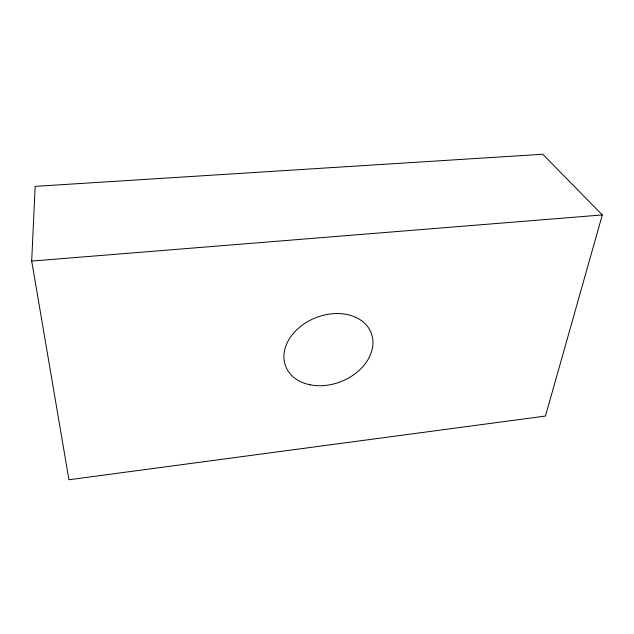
<?xml version="1.0" encoding="UTF-8"?>
<svg xmlns="http://www.w3.org/2000/svg" width="634" height="634" viewBox="0 0 634 634"><rect width="100%" height="100%" fill="white"/><g stroke="black" fill="none" stroke-linecap="round" stroke-linejoin="round"><path stroke-width="0.95" d="M31.7 261.073L35.147 186.364L542.767 154.252L602.3 214.942L545.47 416.047L68.955 479.748L31.7 261.073L602.3 214.942M310.533 384.893A45.91 34.355 -21.4 0 0 372.713 338.738A45.91 34.355 -21.4 0 0 302.061 325.29A45.91 34.355 -21.4 0 0 310.533 384.893"/></g></svg>
